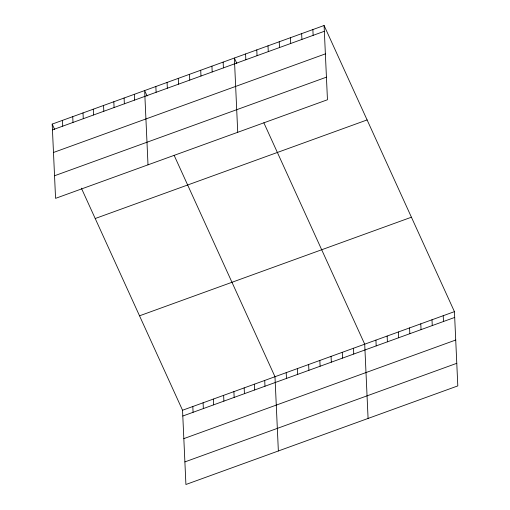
<?xml version="1.0" encoding="UTF-8"?>
<svg xmlns="http://www.w3.org/2000/svg" width="510" height="510" viewBox="0 0 510 510"><rect width="100%" height="100%" fill="white"/><g stroke="black" fill="none" stroke-linecap="round" stroke-linejoin="round"><path stroke-width="0.76" d="M324.086 25.5L327.458 99.756L55.564 198.358L52.192 124.096L324.086 25.5L454.435 311.642L457.808 385.904L185.914 484.5L182.542 410.244L81.383 188.171M52.46 129.884L324.347 31.288M53.486 152.477L325.374 53.881M54.538 175.759L326.432 77.163M95.211 218.522L367.098 119.926M139.53 315.811L411.417 217.215M182.542 410.244L454.435 311.642M182.803 416.026L454.697 317.43M183.829 438.625L455.723 340.023M184.888 461.907L456.781 363.305M236.819 63.431L234.364 58.038L237.73 132.294M263.855 122.789L364.707 344.18L368.08 418.442M147.097 95.969L144.636 90.576L148.008 164.832M174.133 155.327L274.986 376.718L278.358 450.974M52.192 124.096L54.653 129.495M443.215 315.709L443.483 321.498M432.002 319.776L432.263 325.565M420.788 323.844L421.05 329.632M409.575 327.911L409.836 333.699M398.355 331.978L398.616 337.767M387.141 336.045L387.402 341.834M375.927 340.113L376.189 345.901M353.494 348.247L353.755 354.036M342.28 352.314L342.541 358.103M331.06 356.382L331.328 362.17M312.872 29.567L313.134 35.356M319.846 360.449L320.108 366.237M301.652 33.634L301.92 39.423M308.633 364.516L308.894 370.305M290.439 37.702L290.7 43.484M297.419 368.583L297.681 374.372M279.225 41.769L279.486 47.551M286.199 372.651L286.467 378.439M268.005 45.836L268.273 51.618M256.791 49.903L257.053 55.686M264.715 380.441L264.977 386.229M245.578 53.971L245.839 59.753M254.445 384.17L254.707 389.952M244.169 387.893L244.437 393.675M223.144 62.105L223.405 67.887M233.899 391.616L234.16 397.405M211.93 66.172L212.192 71.955M223.629 395.339L223.89 401.128M200.717 70.24L200.978 76.022M213.358 399.069L213.62 404.851M189.497 74.307L189.765 80.089M203.088 402.792L203.35 408.58M178.283 78.374L178.545 84.156M192.812 406.515L193.08 412.303M167.07 82.441L167.331 88.224M155.85 86.509L156.117 92.291M134.366 94.299L134.627 100.087M124.096 98.022L124.357 103.81M113.826 101.751L114.087 107.534M103.549 105.474L103.817 111.257M93.279 109.197L93.54 114.986M83.009 112.92L83.27 118.709M72.739 116.65L73 122.432M62.469 120.373L62.73 126.155"/></g></svg>
